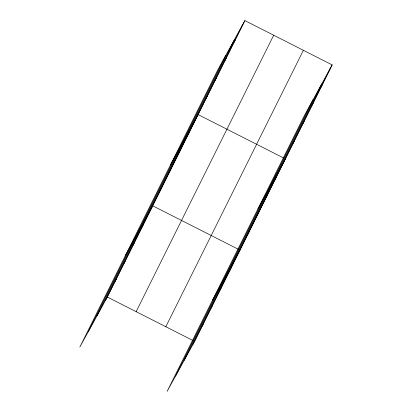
<?xml version="1.0" encoding="UTF-8"?>
<svg xmlns="http://www.w3.org/2000/svg" width="412" height="412" viewBox="0 0 412 412"><rect width="100%" height="100%" fill="white"/><g stroke="black" fill="none" stroke-linecap="round" stroke-linejoin="round"><path stroke-width="0.62" d="M88.24 331.763L225.802 55.321M96.918 315.978L234.48 39.542M105.338 300.662L242.9 24.22M244.893 20.6L217.382 70.643L79.82 347.079L107.331 297.037L244.893 20.6L332.18 64.921L194.618 341.357L167.107 391.4L304.669 114.963L332.18 64.921M136.135 311.663L273.697 35.226M165.815 326.731L303.376 50.295M175.527 376.084L313.089 99.642M184.205 360.299L321.767 83.863M192.625 344.983L330.187 68.541M233.547 43.018L235.535 39.398M224.19 61.815L226.183 58.195M214.837 80.618L216.83 76.993M205.485 99.416L207.473 95.79M170.609 164.63L198.12 114.588L283.75 158.064M187.048 136.454L189.041 132.834M177.974 154.701L179.962 151.08M168.894 172.947L170.882 169.322M159.815 191.194L161.803 187.568M125.217 255.857L152.723 205.815L238.352 249.291M141.656 227.682L143.649 224.061M132.576 245.928L134.57 242.302M123.497 264.169L125.49 260.549M114.418 282.416L116.411 278.795M320.835 87.339L322.828 83.718M311.482 106.136L313.47 102.516M302.125 124.934L304.118 121.313M292.772 143.731L294.765 140.111M257.897 208.951L285.408 158.908M274.341 180.775L276.328 177.155M265.261 199.022L267.249 195.401M256.182 217.268L258.17 213.643M247.102 235.51L249.095 231.889M212.504 300.173L240.016 250.136M228.943 272.002L230.936 268.377M219.864 290.249L221.857 286.623M210.784 308.49L212.777 304.87M201.705 326.737L203.698 323.116M107.331 297.037L192.955 340.513"/></g></svg>
